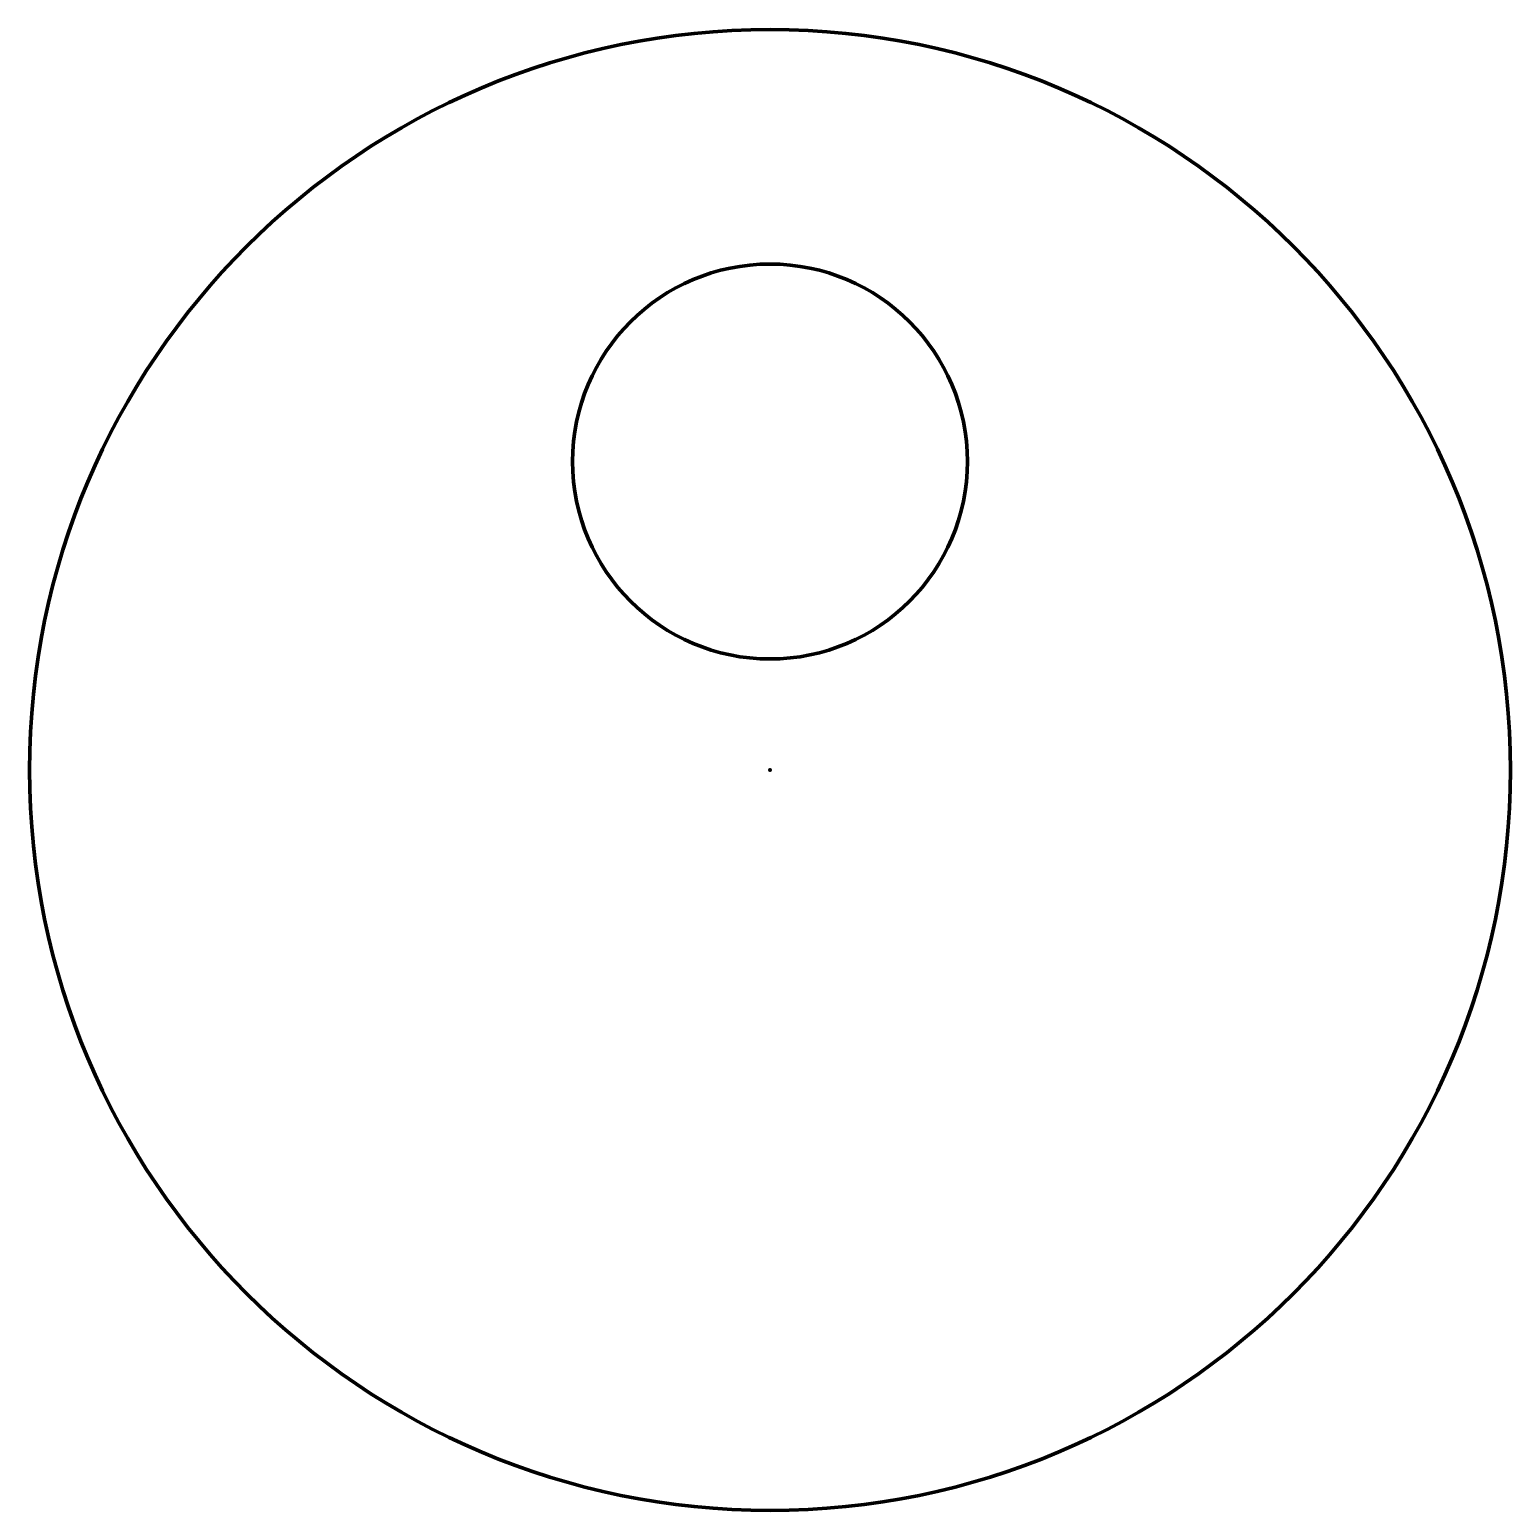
# Model space of a CAD drawing. Header units: inches. Extents: x -3 to 3, y -3 to 3.
import ezdxf

# ---------------------------------------------------------------- set-up
doc = ezdxf.new("R2010")
doc.units = ezdxf.units.IN
doc.header["$MEASUREMENT"] = 0
doc.layers.add('1', color=7, linetype='Continuous', true_color=0xffffff)
doc.layers.add('61', color=7, linetype='Continuous', true_color=0xffffff)

msp = doc.modelspace()

# ---------------------------------------------------------------- linework, layer by layer
at = {"layer": '1', "color": 173, "linetype": 'Continuous', "lineweight": 70}
for centre, radius in [((0, 0), 3), ((0, 1.25), 0.8)]:
    msp.add_circle(centre, radius, dxfattribs=at)
at = {"layer": '1', "color": 252, "linetype": 'Continuous', "lineweight": 35}
for centre, radius in [((0, 0), 3), ((0, 0), 3), ((0, 1.25), 0.8), ((0, 1.25), 0.8)]:
    msp.add_circle(centre, radius, dxfattribs=at)
at = {"layer": '61', "color": 23, "linetype": 'Continuous', "lineweight": 70}
msp.add_point((0, 0), dxfattribs=at)

doc.saveas('drawing.dxf')
